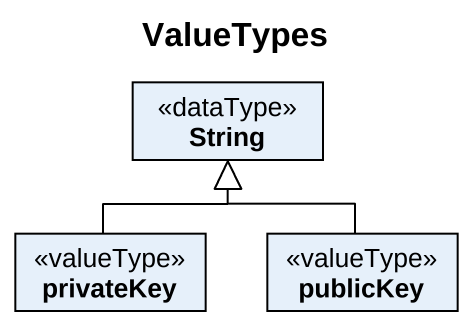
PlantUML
@startuml
title ValueTypes
hide circle
hide empty members
class String <<dataType>>
class privateKey <<valueType>>
class publicKey <<valueType>>
privateKey -up-|> String
publicKey -up-|> String
@enduml
